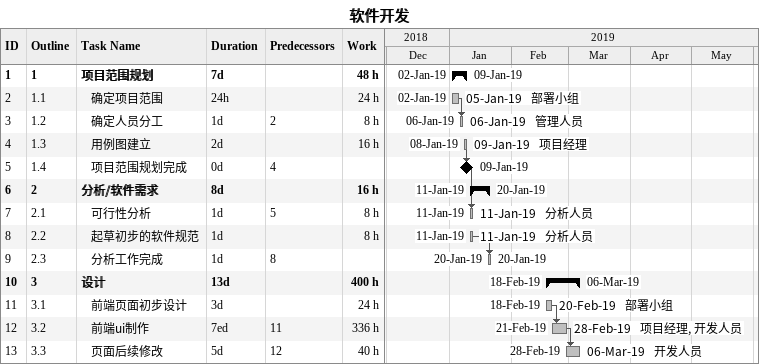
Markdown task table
软件开发

| ID | WBS | Task | Duration | Start | Finish | Predecessors | Resources | Work (h) |
|---|---|---|---|---|---|---|---|---|
| 1 | 1 | **项目范围规划** | 7d | 2019-01-02 | 2019-01-09 |  |  | 48 |
| 2 | 1.1 | 确定项目范围 | 24h | 2019-01-02 | 2019-01-05 |  | 部署小组 | 24 |
| 3 | 1.2 | 确定人员分工 | 1d | 2019-01-06 | 2019-01-06 | 2 | 管理人员 | 8 |
| 4 | 1.3 | 用例图建立 | 2d | 2019-01-08 | 2019-01-09 |  | 项目经理 | 16 |
| 5 | 1.4 | 项目范围规划完成 | 0d | 2019-01-09 | 2019-01-09 | 4 |  |  |
| 6 | 2 | **分析/软件需求** | 8d | 2019-01-11 | 2019-01-20 |  |  | 16 |
| 7 | 2.1 | 可行性分析 | 1d | 2019-01-11 | 2019-01-11 | 5 | 分析人员 | 8 |
| 8 | 2.2 | 起草初步的软件规范 | 1d | 2019-01-11 | 2019-01-11 |  | 分析人员 | 8 |
| 9 | 2.3 | 分析工作完成 | 1d | 2019-01-20 | 2019-01-20 | 8 |  |  |
| 10 | 3 | **设计** | 13d | 2019-02-18 | 2019-03-06 |  |  | 400 |
| 11 | 3.1 | 前端页面初步设计 | 3d | 2019-02-18 | 2019-02-20 |  | 部署小组 | 24 |
| 12 | 3.2 | 前端ui制作 | 7ed | 2019-02-21 | 2019-02-28 | 11 | 项目经理, 开发人员 | 336 |
| 13 | 3.3 | 页面后续修改 | 5d | 2019-02-28 | 2019-03-06 | 12 | 开发人员 | 40 |
